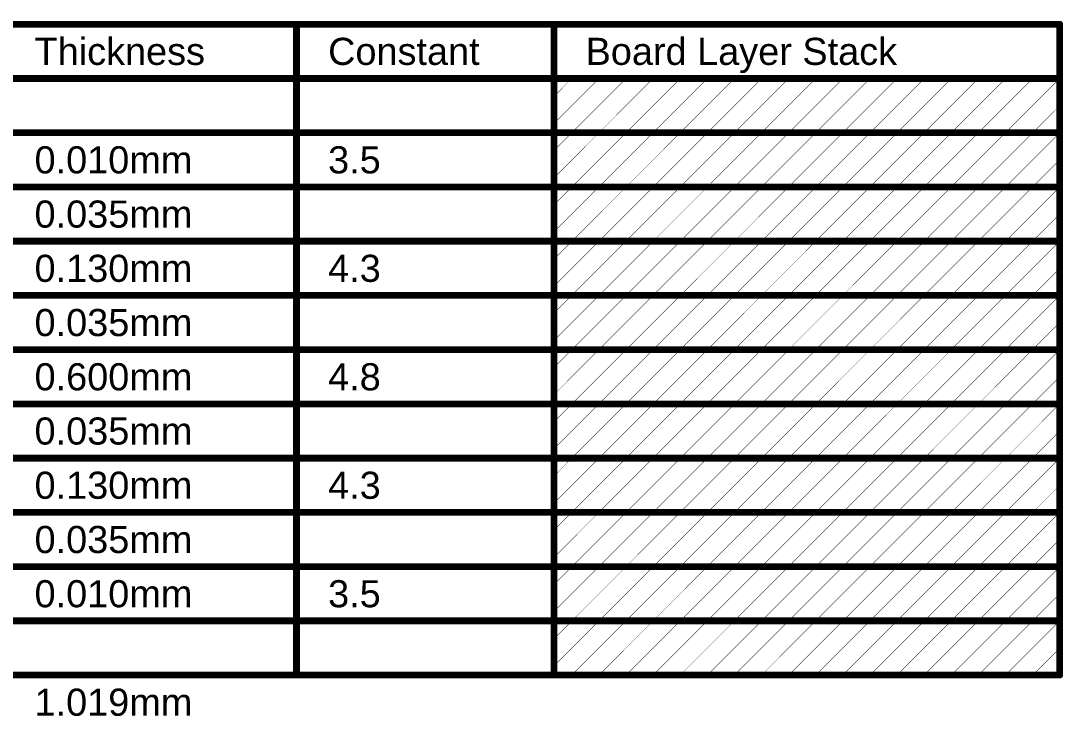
# Model space of a CAD drawing. Header units: millimetres. Extents: x -1.53 to 3.03, y -0.09 to 2.17.
# Drawn here: x 0.721 to 3.029, y 0.634 to 2.173 of the extents above; entities that cross this region are included whole.
import ezdxf

# ---------------------------------------------------------------- set-up
doc = ezdxf.new("R2010")
doc.units = ezdxf.units.MM
doc.header["$MEASUREMENT"] = 0
doc.layers.add('Mechanical1', color=6, linetype='Continuous')
doc.styles.add('Arial', font='', dxfattribs={"height": 0.2})
doc.styles.get('Arial').set_extended_font_data('Arial')

msp = doc.modelspace()

# ---------------------------------------------------------------- linework, layer by layer
at = {"layer": 'Mechanical1'}
for points, const_width in [([(-1.5177, 2.165), (3.0211, 2.165)], 0.015), ([(1.3316, 0.725), (1.3316, 2.165)], 0.015), ([(1.9015, 0.725), (1.9015, 2.165)], 0.015), ([(3.0211, 0.725), (3.0211, 2.165)], 0.015), ([(-1.5177, 2.045), (3.0211, 2.045)], 0.015), ([(1.9015, 1.9453), (2.0011, 2.045)], 0.001), ([(1.9015, 2.0053), (1.9411, 2.045)], 0.001), ([(1.9411, 1.925), (2.0611, 2.045)], 0.001), ([(2.0011, 1.925), (2.1211, 2.045)], 0.001), ([(2.0611, 1.925), (2.1811, 2.045)], 0.001), ([(2.1211, 1.925), (2.2411, 2.045)], 0.001), ([(2.1811, 1.925), (2.3011, 2.045)], 0.001), ([(2.2411, 1.925), (2.3611, 2.045)], 0.001), ([(2.3011, 1.925), (2.4211, 2.045)], 0.001), ([(2.3611, 1.925), (2.4811, 2.045)], 0.001), ([(2.4211, 1.925), (2.5411, 2.045)], 0.001), ([(2.4811, 1.925), (2.6011, 2.045)], 0.001), ([(2.5411, 1.925), (2.6611, 2.045)], 0.001), ([(2.6011, 1.925), (2.7211, 2.045)], 0.001), ([(2.6611, 1.925), (2.7811, 2.045)], 0.001), ([(2.7211, 1.925), (2.8411, 2.045)], 0.001), ([(2.7811, 1.925), (2.9011, 2.045)], 0.001), ([(2.8411, 1.925), (2.9611, 2.045)], 0.001), ([(2.9011, 1.925), (3.0211, 2.045)], 0.001), ([(2.9611, 1.925), (3.0211, 1.985)], 0.001), ([(0.6818, 1.925), (1.3316, 1.925)], 0.015), ([(1.3316, 1.925), (1.9015, 1.925)], 0.015), ([(1.9015, 1.925), (3.0211, 1.925)], 0.015), ([(1.9015, 1.8253), (2.0011, 1.925)], 0.001), ([(1.9015, 1.8853), (1.9411, 1.925)], 0.001), ([(1.9411, 1.805), (2.0611, 1.925)], 0.001), ([(2.0011, 1.805), (2.1211, 1.925)], 0.001), ([(2.0611, 1.805), (2.1811, 1.925)], 0.001), ([(2.1211, 1.805), (2.2411, 1.925)], 0.001), ([(2.1811, 1.805), (2.3011, 1.925)], 0.001), ([(2.2411, 1.805), (2.3611, 1.925)], 0.001), ([(2.3011, 1.805), (2.4211, 1.925)], 0.001), ([(2.3611, 1.805), (2.4811, 1.925)], 0.001), ([(2.4211, 1.805), (2.5411, 1.925)], 0.001), ([(2.4811, 1.805), (2.6011, 1.925)], 0.001), ([(2.5411, 1.805), (2.6611, 1.925)], 0.001), ([(2.6011, 1.805), (2.7211, 1.925)], 0.001), ([(2.6611, 1.805), (2.7811, 1.925)], 0.001), ([(2.7211, 1.805), (2.8411, 1.925)], 0.001), ([(2.7811, 1.805), (2.9011, 1.925)], 0.001), ([(2.8411, 1.805), (2.9611, 1.925)], 0.001), ([(2.9011, 1.805), (3.0211, 1.925)], 0.001), ([(2.9611, 1.805), (3.0211, 1.865)], 0.001), ([(0.6818, 1.805), (1.3316, 1.805)], 0.015), ([(1.3316, 1.805), (1.9015, 1.805)], 0.015), ([(1.9015, 1.805), (3.0211, 1.805)], 0.015), ([(1.9015, 1.7053), (2.0011, 1.805)], 0.001), ([(1.9015, 1.7653), (1.9411, 1.805)], 0.001), ([(1.9411, 1.685), (2.0611, 1.805)], 0.001), ([(2.0011, 1.685), (2.1211, 1.805)], 0.001), ([(2.0611, 1.685), (2.1811, 1.805)], 0.001), ([(2.1211, 1.685), (2.2411, 1.805)], 0.001), ([(2.1811, 1.685), (2.3011, 1.805)], 0.001), ([(2.2411, 1.685), (2.3611, 1.805)], 0.001), ([(2.3011, 1.685), (2.4211, 1.805)], 0.001), ([(2.3611, 1.685), (2.4811, 1.805)], 0.001), ([(2.4211, 1.685), (2.5411, 1.805)], 0.001), ([(2.4811, 1.685), (2.6011, 1.805)], 0.001), ([(2.5411, 1.685), (2.6611, 1.805)], 0.001), ([(2.6011, 1.685), (2.7211, 1.805)], 0.001), ([(2.6611, 1.685), (2.7811, 1.805)], 0.001), ([(2.7211, 1.685), (2.8411, 1.805)], 0.001), ([(2.7811, 1.685), (2.9011, 1.805)], 0.001), ([(2.8411, 1.685), (2.9611, 1.805)], 0.001), ([(2.9011, 1.685), (3.0211, 1.805)], 0.001), ([(2.9611, 1.685), (3.0211, 1.745)], 0.001), ([(0.6818, 1.685), (1.3316, 1.685)], 0.015), ([(1.3316, 1.685), (1.9015, 1.685)], 0.015), ([(1.9015, 1.685), (3.0211, 1.685)], 0.015), ([(1.9015, 1.5853), (2.0011, 1.685)], 0.001), ([(1.9015, 1.6453), (1.9411, 1.685)], 0.001), ([(1.9411, 1.565), (2.0611, 1.685)], 0.001), ([(2.0011, 1.565), (2.1211, 1.685)], 0.001), ([(2.0611, 1.565), (2.1811, 1.685)], 0.001), ([(2.1211, 1.565), (2.2411, 1.685)], 0.001), ([(2.1811, 1.565), (2.3011, 1.685)], 0.001), ([(2.2411, 1.565), (2.3611, 1.685)], 0.001), ([(2.3011, 1.565), (2.4211, 1.685)], 0.001), ([(2.3611, 1.565), (2.4811, 1.685)], 0.001), ([(2.4211, 1.565), (2.5411, 1.685)], 0.001), ([(2.4811, 1.565), (2.6011, 1.685)], 0.001), ([(2.5411, 1.565), (2.6611, 1.685)], 0.001), ([(2.6011, 1.565), (2.7211, 1.685)], 0.001), ([(2.6611, 1.565), (2.7811, 1.685)], 0.001), ([(2.7211, 1.565), (2.8411, 1.685)], 0.001), ([(2.7811, 1.565), (2.9011, 1.685)], 0.001), ([(2.8411, 1.565), (2.9611, 1.685)], 0.001), ([(2.9011, 1.565), (3.0211, 1.685)], 0.001), ([(2.9611, 1.565), (3.0211, 1.625)], 0.001), ([(0.6818, 1.565), (1.3316, 1.565)], 0.015), ([(1.3316, 1.565), (1.9015, 1.565)], 0.015), ([(1.9015, 1.565), (3.0211, 1.565)], 0.015), ([(1.9015, 1.4653), (2.0011, 1.565)], 0.001), ([(1.9015, 1.5253), (1.9411, 1.565)], 0.001), ([(1.9411, 1.445), (2.0611, 1.565)], 0.001), ([(2.0011, 1.445), (2.1211, 1.565)], 0.001), ([(2.0611, 1.445), (2.1811, 1.565)], 0.001), ([(2.1211, 1.445), (2.2411, 1.565)], 0.001), ([(2.1811, 1.445), (2.3011, 1.565)], 0.001), ([(2.2411, 1.445), (2.3611, 1.565)], 0.001), ([(2.3011, 1.445), (2.4211, 1.565)], 0.001), ([(2.3611, 1.445), (2.4811, 1.565)], 0.001), ([(2.4211, 1.445), (2.5411, 1.565)], 0.001), ([(2.4811, 1.445), (2.6011, 1.565)], 0.001), ([(2.5411, 1.445), (2.6611, 1.565)], 0.001), ([(2.6011, 1.445), (2.7211, 1.565)], 0.001), ([(2.6611, 1.445), (2.7811, 1.565)], 0.001), ([(2.7211, 1.445), (2.8411, 1.565)], 0.001), ([(2.7811, 1.445), (2.9011, 1.565)], 0.001), ([(2.8411, 1.445), (2.9611, 1.565)], 0.001), ([(2.9011, 1.445), (3.0211, 1.565)], 0.001), ([(2.9611, 1.445), (3.0211, 1.505)], 0.001), ([(0.6818, 1.445), (1.3316, 1.445)], 0.015), ([(1.3316, 1.445), (1.9015, 1.445)], 0.015), ([(1.9015, 1.445), (3.0211, 1.445)], 0.015), ([(1.9015, 1.3453), (2.0011, 1.445)], 0.001), ([(1.9015, 1.4053), (1.9411, 1.445)], 0.001), ([(1.9411, 1.325), (2.0611, 1.445)], 0.001), ([(2.0011, 1.325), (2.1211, 1.445)], 0.001), ([(2.0611, 1.325), (2.1811, 1.445)], 0.001), ([(2.1211, 1.325), (2.2411, 1.445)], 0.001), ([(2.1811, 1.325), (2.3011, 1.445)], 0.001), ([(2.2411, 1.325), (2.3611, 1.445)], 0.001), ([(2.3011, 1.325), (2.4211, 1.445)], 0.001), ([(2.3611, 1.325), (2.4811, 1.445)], 0.001), ([(2.4211, 1.325), (2.5411, 1.445)], 0.001), ([(2.4811, 1.325), (2.6011, 1.445)], 0.001), ([(2.5411, 1.325), (2.6611, 1.445)], 0.001), ([(2.6011, 1.325), (2.7211, 1.445)], 0.001), ([(2.6611, 1.325), (2.7811, 1.445)], 0.001), ([(2.7211, 1.325), (2.8411, 1.445)], 0.001), ([(2.7811, 1.325), (2.9011, 1.445)], 0.001), ([(2.8411, 1.325), (2.9611, 1.445)], 0.001), ([(2.9011, 1.325), (3.0211, 1.445)], 0.001), ([(2.9611, 1.325), (3.0211, 1.385)], 0.001), ([(0.6818, 1.325), (1.3316, 1.325)], 0.015), ([(1.3316, 1.325), (1.9015, 1.325)], 0.015), ([(1.9015, 1.325), (3.0211, 1.325)], 0.015), ([(1.9015, 1.2253), (2.0011, 1.325)], 0.001), ([(1.9015, 1.2853), (1.9411, 1.325)], 0.001), ([(1.9411, 1.205), (2.0611, 1.325)], 0.001), ([(2.0011, 1.205), (2.1211, 1.325)], 0.001), ([(2.0611, 1.205), (2.1811, 1.325)], 0.001), ([(2.1211, 1.205), (2.2411, 1.325)], 0.001), ([(2.1811, 1.205), (2.3011, 1.325)], 0.001), ([(2.2411, 1.205), (2.3611, 1.325)], 0.001), ([(2.3011, 1.205), (2.4211, 1.325)], 0.001), ([(2.3611, 1.205), (2.4811, 1.325)], 0.001), ([(2.4211, 1.205), (2.5411, 1.325)], 0.001), ([(2.4811, 1.205), (2.6011, 1.325)], 0.001), ([(2.5411, 1.205), (2.6611, 1.325)], 0.001), ([(2.6011, 1.205), (2.7211, 1.325)], 0.001), ([(2.6611, 1.205), (2.7811, 1.325)], 0.001), ([(2.7211, 1.205), (2.8411, 1.325)], 0.001), ([(2.7811, 1.205), (2.9011, 1.325)], 0.001), ([(2.8411, 1.205), (2.9611, 1.325)], 0.001), ([(2.9011, 1.205), (3.0211, 1.325)], 0.001), ([(2.9611, 1.205), (3.0211, 1.265)], 0.001), ([(0.6818, 1.205), (1.3316, 1.205)], 0.015), ([(1.3316, 1.205), (1.9015, 1.205)], 0.015), ([(1.9015, 1.205), (3.0211, 1.205)], 0.015), ([(1.9015, 1.1053), (2.0011, 1.205)], 0.001), ([(1.9015, 1.1653), (1.9411, 1.205)], 0.001), ([(1.9411, 1.085), (2.0611, 1.205)], 0.001), ([(2.0011, 1.085), (2.1211, 1.205)], 0.001), ([(2.0611, 1.085), (2.1811, 1.205)], 0.001), ([(2.1211, 1.085), (2.2411, 1.205)], 0.001), ([(2.1811, 1.085), (2.3011, 1.205)], 0.001), ([(2.2411, 1.085), (2.3611, 1.205)], 0.001), ([(2.3011, 1.085), (2.4211, 1.205)], 0.001), ([(2.3611, 1.085), (2.4811, 1.205)], 0.001), ([(2.4211, 1.085), (2.5411, 1.205)], 0.001), ([(2.4811, 1.085), (2.6011, 1.205)], 0.001), ([(2.5411, 1.085), (2.6611, 1.205)], 0.001), ([(2.6011, 1.085), (2.7211, 1.205)], 0.001), ([(2.6611, 1.085), (2.7811, 1.205)], 0.001), ([(2.7211, 1.085), (2.8411, 1.205)], 0.001), ([(2.7811, 1.085), (2.9011, 1.205)], 0.001), ([(2.8411, 1.085), (2.9611, 1.205)], 0.001), ([(2.9011, 1.085), (3.0211, 1.205)], 0.001), ([(2.9611, 1.085), (3.0211, 1.145)], 0.001), ([(0.6818, 1.085), (1.3316, 1.085)], 0.015), ([(1.3316, 1.085), (1.9015, 1.085)], 0.015), ([(1.9015, 1.085), (3.0211, 1.085)], 0.015), ([(1.9015, 0.9853), (2.0011, 1.085)], 0.001), ([(1.9015, 1.0453), (1.9411, 1.085)], 0.001), ([(1.9411, 0.965), (2.0611, 1.085)], 0.001), ([(2.0011, 0.965), (2.1211, 1.085)], 0.001), ([(2.0611, 0.965), (2.1811, 1.085)], 0.001), ([(2.1211, 0.965), (2.2411, 1.085)], 0.001), ([(2.1811, 0.965), (2.3011, 1.085)], 0.001), ([(2.2411, 0.965), (2.3611, 1.085)], 0.001), ([(2.3011, 0.965), (2.4211, 1.085)], 0.001), ([(2.3611, 0.965), (2.4811, 1.085)], 0.001), ([(2.4211, 0.965), (2.5411, 1.085)], 0.001), ([(2.4811, 0.965), (2.6011, 1.085)], 0.001), ([(2.5411, 0.965), (2.6611, 1.085)], 0.001), ([(2.6011, 0.965), (2.7211, 1.085)], 0.001), ([(2.6611, 0.965), (2.7811, 1.085)], 0.001), ([(2.7211, 0.965), (2.8411, 1.085)], 0.001), ([(2.7811, 0.965), (2.9011, 1.085)], 0.001), ([(2.8411, 0.965), (2.9611, 1.085)], 0.001), ([(2.9011, 0.965), (3.0211, 1.085)], 0.001), ([(2.9611, 0.965), (3.0211, 1.025)], 0.001), ([(0.6818, 0.965), (1.3316, 0.965)], 0.015), ([(1.3316, 0.965), (1.9015, 0.965)], 0.015), ([(1.9015, 0.965), (3.0211, 0.965)], 0.015), ([(1.9015, 0.8653), (2.0011, 0.965)], 0.001), ([(1.9015, 0.9253), (1.9411, 0.965)], 0.001), ([(1.9411, 0.845), (2.0611, 0.965)], 0.001), ([(2.0011, 0.845), (2.1211, 0.965)], 0.001), ([(2.0611, 0.845), (2.1811, 0.965)], 0.001), ([(2.1211, 0.845), (2.2411, 0.965)], 0.001), ([(2.1811, 0.845), (2.3011, 0.965)], 0.001), ([(2.2411, 0.845), (2.3611, 0.965)], 0.001), ([(2.3011, 0.845), (2.4211, 0.965)], 0.001), ([(2.3611, 0.845), (2.4811, 0.965)], 0.001), ([(2.4211, 0.845), (2.5411, 0.965)], 0.001), ([(2.4811, 0.845), (2.6011, 0.965)], 0.001), ([(2.5411, 0.845), (2.6611, 0.965)], 0.001), ([(2.6011, 0.845), (2.7211, 0.965)], 0.001), ([(2.6611, 0.845), (2.7811, 0.965)], 0.001), ([(2.7211, 0.845), (2.8411, 0.965)], 0.001), ([(2.7811, 0.845), (2.9011, 0.965)], 0.001), ([(2.8411, 0.845), (2.9611, 0.965)], 0.001), ([(2.9011, 0.845), (3.0211, 0.965)], 0.001), ([(2.9611, 0.845), (3.0211, 0.905)], 0.001), ([(0.6818, 0.845), (1.3316, 0.845)], 0.015), ([(1.3316, 0.845), (1.9015, 0.845)], 0.015), ([(1.9015, 0.845), (3.0211, 0.845)], 0.015), ([(1.9015, 0.7453), (2.0011, 0.845)], 0.001), ([(1.9015, 0.8053), (1.9411, 0.845)], 0.001), ([(1.9411, 0.725), (2.0611, 0.845)], 0.001), ([(2.0011, 0.725), (2.1211, 0.845)], 0.001), ([(2.0611, 0.725), (2.1811, 0.845)], 0.001), ([(2.1211, 0.725), (2.2411, 0.845)], 0.001), ([(2.1811, 0.725), (2.3011, 0.845)], 0.001), ([(2.2411, 0.725), (2.3611, 0.845)], 0.001), ([(2.3011, 0.725), (2.4211, 0.845)], 0.001), ([(2.3611, 0.725), (2.4811, 0.845)], 0.001), ([(2.4211, 0.725), (2.5411, 0.845)], 0.001), ([(2.4811, 0.725), (2.6011, 0.845)], 0.001), ([(2.5411, 0.725), (2.6611, 0.845)], 0.001), ([(2.6011, 0.725), (2.7211, 0.845)], 0.001), ([(2.6611, 0.725), (2.7811, 0.845)], 0.001), ([(2.7211, 0.725), (2.8411, 0.845)], 0.001), ([(2.7811, 0.725), (2.9011, 0.845)], 0.001), ([(2.8411, 0.725), (2.9611, 0.845)], 0.001), ([(2.9011, 0.725), (3.0211, 0.845)], 0.001), ([(2.9611, 0.725), (3.0211, 0.785)], 0.001), ([(0.6818, 0.725), (1.3316, 0.725)], 0.015), ([(1.3316, 0.725), (1.9015, 0.725)], 0.015), ([(1.9015, 0.725), (3.0211, 0.725)], 0.015)]:
    msp.add_lwpolyline(points, dxfattribs=dict(at, const_width=const_width))
for points, const_width in [([(1.3279, 2.165, 1), (1.3354, 2.165, 1)], 0.0075), ([(1.8977, 2.165, 1), (1.9052, 2.165, 1)], 0.0075), ([(3.0174, 2.165, 1), (3.0249, 2.165, 1)], 0.0075), ([(3.0174, 2.165, 1), (3.0249, 2.165, 1)], 0.0075), ([(1.9409, 2.045, 1), (1.9414, 2.045, 1)], 0.0005), ([(2.0009, 2.045, 1), (2.0014, 2.045, 1)], 0.0005), ([(2.0609, 2.045, 1), (2.0614, 2.045, 1)], 0.0005), ([(2.1209, 2.045, 1), (2.1214, 2.045, 1)], 0.0005), ([(2.1809, 2.045, 1), (2.1814, 2.045, 1)], 0.0005), ([(2.2409, 2.045, 1), (2.2414, 2.045, 1)], 0.0005), ([(2.3009, 2.045, 1), (2.3014, 2.045, 1)], 0.0005), ([(2.3609, 2.045, 1), (2.3614, 2.045, 1)], 0.0005), ([(2.4209, 2.045, 1), (2.4214, 2.045, 1)], 0.0005), ([(2.4809, 2.045, 1), (2.4814, 2.045, 1)], 0.0005), ([(2.5409, 2.045, 1), (2.5414, 2.045, 1)], 0.0005), ([(2.6009, 2.045, 1), (2.6014, 2.045, 1)], 0.0005), ([(2.6609, 2.045, 1), (2.6614, 2.045, 1)], 0.0005), ([(2.7209, 2.045, 1), (2.7214, 2.045, 1)], 0.0005), ([(2.7809, 2.045, 1), (2.7814, 2.045, 1)], 0.0005), ([(2.8409, 2.045, 1), (2.8414, 2.045, 1)], 0.0005), ([(2.9009, 2.045, 1), (2.9014, 2.045, 1)], 0.0005), ([(2.9609, 2.045, 1), (2.9614, 2.045, 1)], 0.0005), ([(3.0174, 2.045, 1), (3.0249, 2.045, 1)], 0.0075), ([(3.0209, 2.045, 1), (3.0214, 2.045, 1)], 0.0005), ([(1.9012, 2.0053, 1), (1.9017, 2.0053, 1)], 0.0005), ([(3.0209, 1.985, 1), (3.0214, 1.985, 1)], 0.0005), ([(1.9012, 1.9453, 1), (1.9017, 1.9453, 1)], 0.0005), ([(1.3279, 1.925, 1), (1.3354, 1.925, 1)], 0.0075), ([(1.3279, 1.925, 1), (1.3354, 1.925, 1)], 0.0075), ([(1.8977, 1.925, 1), (1.9052, 1.925, 1)], 0.0075), ([(1.8977, 1.925, 1), (1.9052, 1.925, 1)], 0.0075), ([(1.9409, 1.925, 1), (1.9414, 1.925, 1)], 0.0005), ([(1.9409, 1.925, 1), (1.9414, 1.925, 1)], 0.0005), ([(2.0009, 1.925, 1), (2.0014, 1.925, 1)], 0.0005), ([(2.0009, 1.925, 1), (2.0014, 1.925, 1)], 0.0005), ([(2.0609, 1.925, 1), (2.0614, 1.925, 1)], 0.0005), ([(2.0609, 1.925, 1), (2.0614, 1.925, 1)], 0.0005), ([(2.1209, 1.925, 1), (2.1214, 1.925, 1)], 0.0005), ([(2.1209, 1.925, 1), (2.1214, 1.925, 1)], 0.0005), ([(2.1809, 1.925, 1), (2.1814, 1.925, 1)], 0.0005), ([(2.1809, 1.925, 1), (2.1814, 1.925, 1)], 0.0005), ([(2.2409, 1.925, 1), (2.2414, 1.925, 1)], 0.0005), ([(2.2409, 1.925, 1), (2.2414, 1.925, 1)], 0.0005), ([(2.3009, 1.925, 1), (2.3014, 1.925, 1)], 0.0005), ([(2.3009, 1.925, 1), (2.3014, 1.925, 1)], 0.0005), ([(2.3609, 1.925, 1), (2.3614, 1.925, 1)], 0.0005), ([(2.3609, 1.925, 1), (2.3614, 1.925, 1)], 0.0005), ([(2.4209, 1.925, 1), (2.4214, 1.925, 1)], 0.0005), ([(2.4209, 1.925, 1), (2.4214, 1.925, 1)], 0.0005), ([(2.4809, 1.925, 1), (2.4814, 1.925, 1)], 0.0005), ([(2.4809, 1.925, 1), (2.4814, 1.925, 1)], 0.0005), ([(2.5409, 1.925, 1), (2.5414, 1.925, 1)], 0.0005), ([(2.5409, 1.925, 1), (2.5414, 1.925, 1)], 0.0005), ([(2.6009, 1.925, 1), (2.6014, 1.925, 1)], 0.0005), ([(2.6009, 1.925, 1), (2.6014, 1.925, 1)], 0.0005), ([(2.6609, 1.925, 1), (2.6614, 1.925, 1)], 0.0005), ([(2.6609, 1.925, 1), (2.6614, 1.925, 1)], 0.0005), ([(2.7209, 1.925, 1), (2.7214, 1.925, 1)], 0.0005), ([(2.7209, 1.925, 1), (2.7214, 1.925, 1)], 0.0005), ([(2.7809, 1.925, 1), (2.7814, 1.925, 1)], 0.0005), ([(2.7809, 1.925, 1), (2.7814, 1.925, 1)], 0.0005), ([(2.8409, 1.925, 1), (2.8414, 1.925, 1)], 0.0005), ([(2.8409, 1.925, 1), (2.8414, 1.925, 1)], 0.0005), ([(2.9009, 1.925, 1), (2.9014, 1.925, 1)], 0.0005), ([(2.9009, 1.925, 1), (2.9014, 1.925, 1)], 0.0005), ([(2.9609, 1.925, 1), (2.9614, 1.925, 1)], 0.0005), ([(2.9609, 1.925, 1), (2.9614, 1.925, 1)], 0.0005), ([(3.0174, 1.925, 1), (3.0249, 1.925, 1)], 0.0075), ([(3.0209, 1.925, 1), (3.0214, 1.925, 1)], 0.0005), ([(1.9012, 1.8853, 1), (1.9017, 1.8853, 1)], 0.0005), ([(3.0209, 1.865, 1), (3.0214, 1.865, 1)], 0.0005), ([(1.9012, 1.8253, 1), (1.9017, 1.8253, 1)], 0.0005), ([(1.3279, 1.805, 1), (1.3354, 1.805, 1)], 0.0075), ([(1.3279, 1.805, 1), (1.3354, 1.805, 1)], 0.0075), ([(1.8977, 1.805, 1), (1.9052, 1.805, 1)], 0.0075), ([(1.8977, 1.805, 1), (1.9052, 1.805, 1)], 0.0075), ([(1.9409, 1.805, 1), (1.9414, 1.805, 1)], 0.0005), ([(1.9409, 1.805, 1), (1.9414, 1.805, 1)], 0.0005), ([(2.0009, 1.805, 1), (2.0014, 1.805, 1)], 0.0005), ([(2.0009, 1.805, 1), (2.0014, 1.805, 1)], 0.0005), ([(2.0609, 1.805, 1), (2.0614, 1.805, 1)], 0.0005), ([(2.0609, 1.805, 1), (2.0614, 1.805, 1)], 0.0005), ([(2.1209, 1.805, 1), (2.1214, 1.805, 1)], 0.0005), ([(2.1209, 1.805, 1), (2.1214, 1.805, 1)], 0.0005), ([(2.1809, 1.805, 1), (2.1814, 1.805, 1)], 0.0005), ([(2.1809, 1.805, 1), (2.1814, 1.805, 1)], 0.0005), ([(2.2409, 1.805, 1), (2.2414, 1.805, 1)], 0.0005), ([(2.2409, 1.805, 1), (2.2414, 1.805, 1)], 0.0005), ([(2.3009, 1.805, 1), (2.3014, 1.805, 1)], 0.0005), ([(2.3009, 1.805, 1), (2.3014, 1.805, 1)], 0.0005), ([(2.3609, 1.805, 1), (2.3614, 1.805, 1)], 0.0005), ([(2.3609, 1.805, 1), (2.3614, 1.805, 1)], 0.0005), ([(2.4209, 1.805, 1), (2.4214, 1.805, 1)], 0.0005), ([(2.4209, 1.805, 1), (2.4214, 1.805, 1)], 0.0005), ([(2.4809, 1.805, 1), (2.4814, 1.805, 1)], 0.0005), ([(2.4809, 1.805, 1), (2.4814, 1.805, 1)], 0.0005), ([(2.5409, 1.805, 1), (2.5414, 1.805, 1)], 0.0005), ([(2.5409, 1.805, 1), (2.5414, 1.805, 1)], 0.0005), ([(2.6009, 1.805, 1), (2.6014, 1.805, 1)], 0.0005), ([(2.6009, 1.805, 1), (2.6014, 1.805, 1)], 0.0005), ([(2.6609, 1.805, 1), (2.6614, 1.805, 1)], 0.0005), ([(2.6609, 1.805, 1), (2.6614, 1.805, 1)], 0.0005), ([(2.7209, 1.805, 1), (2.7214, 1.805, 1)], 0.0005), ([(2.7209, 1.805, 1), (2.7214, 1.805, 1)], 0.0005), ([(2.7809, 1.805, 1), (2.7814, 1.805, 1)], 0.0005), ([(2.7809, 1.805, 1), (2.7814, 1.805, 1)], 0.0005), ([(2.8409, 1.805, 1), (2.8414, 1.805, 1)], 0.0005), ([(2.8409, 1.805, 1), (2.8414, 1.805, 1)], 0.0005), ([(2.9009, 1.805, 1), (2.9014, 1.805, 1)], 0.0005), ([(2.9009, 1.805, 1), (2.9014, 1.805, 1)], 0.0005), ([(2.9609, 1.805, 1), (2.9614, 1.805, 1)], 0.0005), ([(2.9609, 1.805, 1), (2.9614, 1.805, 1)], 0.0005), ([(3.0174, 1.805, 1), (3.0249, 1.805, 1)], 0.0075), ([(3.0209, 1.805, 1), (3.0214, 1.805, 1)], 0.0005), ([(1.9012, 1.7653, 1), (1.9017, 1.7653, 1)], 0.0005), ([(3.0209, 1.745, 1), (3.0214, 1.745, 1)], 0.0005), ([(1.3279, 1.685, 1), (1.3354, 1.685, 1)], 0.0075), ([(1.3279, 1.685, 1), (1.3354, 1.685, 1)], 0.0075), ([(1.8977, 1.685, 1), (1.9052, 1.685, 1)], 0.0075), ([(1.8977, 1.685, 1), (1.9052, 1.685, 1)], 0.0075), ([(1.9012, 1.7053, 1), (1.9017, 1.7053, 1)], 0.0005), ([(1.9409, 1.685, 1), (1.9414, 1.685, 1)], 0.0005), ([(1.9409, 1.685, 1), (1.9414, 1.685, 1)], 0.0005), ([(2.0009, 1.685, 1), (2.0014, 1.685, 1)], 0.0005), ([(2.0009, 1.685, 1), (2.0014, 1.685, 1)], 0.0005), ([(2.0609, 1.685, 1), (2.0614, 1.685, 1)], 0.0005), ([(2.0609, 1.685, 1), (2.0614, 1.685, 1)], 0.0005), ([(2.1209, 1.685, 1), (2.1214, 1.685, 1)], 0.0005), ([(2.1209, 1.685, 1), (2.1214, 1.685, 1)], 0.0005), ([(2.1809, 1.685, 1), (2.1814, 1.685, 1)], 0.0005), ([(2.1809, 1.685, 1), (2.1814, 1.685, 1)], 0.0005), ([(2.2409, 1.685, 1), (2.2414, 1.685, 1)], 0.0005), ([(2.2409, 1.685, 1), (2.2414, 1.685, 1)], 0.0005), ([(2.3009, 1.685, 1), (2.3014, 1.685, 1)], 0.0005), ([(2.3009, 1.685, 1), (2.3014, 1.685, 1)], 0.0005), ([(2.3609, 1.685, 1), (2.3614, 1.685, 1)], 0.0005), ([(2.3609, 1.685, 1), (2.3614, 1.685, 1)], 0.0005), ([(2.4209, 1.685, 1), (2.4214, 1.685, 1)], 0.0005), ([(2.4209, 1.685, 1), (2.4214, 1.685, 1)], 0.0005), ([(2.4809, 1.685, 1), (2.4814, 1.685, 1)], 0.0005), ([(2.4809, 1.685, 1), (2.4814, 1.685, 1)], 0.0005), ([(2.5409, 1.685, 1), (2.5414, 1.685, 1)], 0.0005), ([(2.5409, 1.685, 1), (2.5414, 1.685, 1)], 0.0005), ([(2.6009, 1.685, 1), (2.6014, 1.685, 1)], 0.0005), ([(2.6009, 1.685, 1), (2.6014, 1.685, 1)], 0.0005), ([(2.6609, 1.685, 1), (2.6614, 1.685, 1)], 0.0005), ([(2.6609, 1.685, 1), (2.6614, 1.685, 1)], 0.0005), ([(2.7209, 1.685, 1), (2.7214, 1.685, 1)], 0.0005), ([(2.7209, 1.685, 1), (2.7214, 1.685, 1)], 0.0005), ([(2.7809, 1.685, 1), (2.7814, 1.685, 1)], 0.0005), ([(2.7809, 1.685, 1), (2.7814, 1.685, 1)], 0.0005), ([(2.8409, 1.685, 1), (2.8414, 1.685, 1)], 0.0005), ([(2.8409, 1.685, 1), (2.8414, 1.685, 1)], 0.0005), ([(2.9009, 1.685, 1), (2.9014, 1.685, 1)], 0.0005), ([(2.9009, 1.685, 1), (2.9014, 1.685, 1)], 0.0005), ([(2.9609, 1.685, 1), (2.9614, 1.685, 1)], 0.0005), ([(2.9609, 1.685, 1), (2.9614, 1.685, 1)], 0.0005), ([(3.0174, 1.685, 1), (3.0249, 1.685, 1)], 0.0075), ([(3.0209, 1.685, 1), (3.0214, 1.685, 1)], 0.0005), ([(1.9012, 1.6453, 1), (1.9017, 1.6453, 1)], 0.0005), ([(3.0209, 1.625, 1), (3.0214, 1.625, 1)], 0.0005), ([(1.3279, 1.565, 1), (1.3354, 1.565, 1)], 0.0075), ([(1.3279, 1.565, 1), (1.3354, 1.565, 1)], 0.0075), ([(1.8977, 1.565, 1), (1.9052, 1.565, 1)], 0.0075), ([(1.8977, 1.565, 1), (1.9052, 1.565, 1)], 0.0075), ([(1.9012, 1.5853, 1), (1.9017, 1.5853, 1)], 0.0005), ([(3.0174, 1.565, 1), (3.0249, 1.565, 1)], 0.0075), ([(1.9409, 1.565, 1), (1.9414, 1.565, 1)], 0.0005), ([(1.9409, 1.565, 1), (1.9414, 1.565, 1)], 0.0005), ([(2.0009, 1.565, 1), (2.0014, 1.565, 1)], 0.0005), ([(2.0009, 1.565, 1), (2.0014, 1.565, 1)], 0.0005), ([(2.0609, 1.565, 1), (2.0614, 1.565, 1)], 0.0005), ([(2.0609, 1.565, 1), (2.0614, 1.565, 1)], 0.0005), ([(2.1209, 1.565, 1), (2.1214, 1.565, 1)], 0.0005), ([(2.1209, 1.565, 1), (2.1214, 1.565, 1)], 0.0005), ([(2.1809, 1.565, 1), (2.1814, 1.565, 1)], 0.0005), ([(2.1809, 1.565, 1), (2.1814, 1.565, 1)], 0.0005), ([(2.2409, 1.565, 1), (2.2414, 1.565, 1)], 0.0005), ([(2.2409, 1.565, 1), (2.2414, 1.565, 1)], 0.0005), ([(2.3009, 1.565, 1), (2.3014, 1.565, 1)], 0.0005), ([(2.3009, 1.565, 1), (2.3014, 1.565, 1)], 0.0005), ([(2.3609, 1.565, 1), (2.3614, 1.565, 1)], 0.0005), ([(2.3609, 1.565, 1), (2.3614, 1.565, 1)], 0.0005), ([(2.4209, 1.565, 1), (2.4214, 1.565, 1)], 0.0005), ([(2.4209, 1.565, 1), (2.4214, 1.565, 1)], 0.0005), ([(2.4809, 1.565, 1), (2.4814, 1.565, 1)], 0.0005), ([(2.4809, 1.565, 1), (2.4814, 1.565, 1)], 0.0005), ([(2.5409, 1.565, 1), (2.5414, 1.565, 1)], 0.0005), ([(2.5409, 1.565, 1), (2.5414, 1.565, 1)], 0.0005), ([(2.6009, 1.565, 1), (2.6014, 1.565, 1)], 0.0005), ([(2.6009, 1.565, 1), (2.6014, 1.565, 1)], 0.0005), ([(2.6609, 1.565, 1), (2.6614, 1.565, 1)], 0.0005), ([(2.6609, 1.565, 1), (2.6614, 1.565, 1)], 0.0005), ([(2.7209, 1.565, 1), (2.7214, 1.565, 1)], 0.0005), ([(2.7209, 1.565, 1), (2.7214, 1.565, 1)], 0.0005), ([(2.7809, 1.565, 1), (2.7814, 1.565, 1)], 0.0005), ([(2.7809, 1.565, 1), (2.7814, 1.565, 1)], 0.0005), ([(2.8409, 1.565, 1), (2.8414, 1.565, 1)], 0.0005), ([(2.8409, 1.565, 1), (2.8414, 1.565, 1)], 0.0005), ([(2.9009, 1.565, 1), (2.9014, 1.565, 1)], 0.0005), ([(2.9009, 1.565, 1), (2.9014, 1.565, 1)], 0.0005), ([(2.9609, 1.565, 1), (2.9614, 1.565, 1)], 0.0005), ([(2.9609, 1.565, 1), (2.9614, 1.565, 1)], 0.0005), ([(3.0209, 1.565, 1), (3.0214, 1.565, 1)], 0.0005), ([(1.9012, 1.5253, 1), (1.9017, 1.5253, 1)], 0.0005), ([(3.0209, 1.505, 1), (3.0214, 1.505, 1)], 0.0005), ([(1.9012, 1.4653, 1), (1.9017, 1.4653, 1)], 0.0005), ([(1.3279, 1.445, 1), (1.3354, 1.445, 1)], 0.0075), ([(1.3279, 1.445, 1), (1.3354, 1.445, 1)], 0.0075), ([(1.8977, 1.445, 1), (1.9052, 1.445, 1)], 0.0075), ([(1.8977, 1.445, 1), (1.9052, 1.445, 1)], 0.0075), ([(1.9409, 1.445, 1), (1.9414, 1.445, 1)], 0.0005), ([(1.9409, 1.445, 1), (1.9414, 1.445, 1)], 0.0005), ([(2.0009, 1.445, 1), (2.0014, 1.445, 1)], 0.0005), ([(2.0009, 1.445, 1), (2.0014, 1.445, 1)], 0.0005), ([(2.0609, 1.445, 1), (2.0614, 1.445, 1)], 0.0005), ([(2.0609, 1.445, 1), (2.0614, 1.445, 1)], 0.0005), ([(2.1209, 1.445, 1), (2.1214, 1.445, 1)], 0.0005), ([(2.1209, 1.445, 1), (2.1214, 1.445, 1)], 0.0005), ([(2.1809, 1.445, 1), (2.1814, 1.445, 1)], 0.0005), ([(2.1809, 1.445, 1), (2.1814, 1.445, 1)], 0.0005), ([(2.2409, 1.445, 1), (2.2414, 1.445, 1)], 0.0005), ([(2.2409, 1.445, 1), (2.2414, 1.445, 1)], 0.0005), ([(2.3009, 1.445, 1), (2.3014, 1.445, 1)], 0.0005), ([(2.3009, 1.445, 1), (2.3014, 1.445, 1)], 0.0005), ([(2.3609, 1.445, 1), (2.3614, 1.445, 1)], 0.0005), ([(2.3609, 1.445, 1), (2.3614, 1.445, 1)], 0.0005), ([(2.4209, 1.445, 1), (2.4214, 1.445, 1)], 0.0005), ([(2.4209, 1.445, 1), (2.4214, 1.445, 1)], 0.0005), ([(2.4809, 1.445, 1), (2.4814, 1.445, 1)], 0.0005), ([(2.4809, 1.445, 1), (2.4814, 1.445, 1)], 0.0005), ([(2.5409, 1.445, 1), (2.5414, 1.445, 1)], 0.0005), ([(2.5409, 1.445, 1), (2.5414, 1.445, 1)], 0.0005), ([(2.6009, 1.445, 1), (2.6014, 1.445, 1)], 0.0005), ([(2.6009, 1.445, 1), (2.6014, 1.445, 1)], 0.0005), ([(2.6609, 1.445, 1), (2.6614, 1.445, 1)], 0.0005), ([(2.6609, 1.445, 1), (2.6614, 1.445, 1)], 0.0005), ([(2.7209, 1.445, 1), (2.7214, 1.445, 1)], 0.0005), ([(2.7209, 1.445, 1), (2.7214, 1.445, 1)], 0.0005), ([(2.7809, 1.445, 1), (2.7814, 1.445, 1)], 0.0005), ([(2.7809, 1.445, 1), (2.7814, 1.445, 1)], 0.0005), ([(2.8409, 1.445, 1), (2.8414, 1.445, 1)], 0.0005), ([(2.8409, 1.445, 1), (2.8414, 1.445, 1)], 0.0005), ([(2.9009, 1.445, 1), (2.9014, 1.445, 1)], 0.0005), ([(2.9009, 1.445, 1), (2.9014, 1.445, 1)], 0.0005), ([(2.9609, 1.445, 1), (2.9614, 1.445, 1)], 0.0005), ([(2.9609, 1.445, 1), (2.9614, 1.445, 1)], 0.0005), ([(3.0174, 1.445, 1), (3.0249, 1.445, 1)], 0.0075), ([(3.0209, 1.445, 1), (3.0214, 1.445, 1)], 0.0005), ([(1.9012, 1.4053, 1), (1.9017, 1.4053, 1)], 0.0005), ([(3.0209, 1.385, 1), (3.0214, 1.385, 1)], 0.0005), ([(1.9012, 1.3453, 1), (1.9017, 1.3453, 1)], 0.0005), ([(1.3279, 1.325, 1), (1.3354, 1.325, 1)], 0.0075), ([(1.3279, 1.325, 1), (1.3354, 1.325, 1)], 0.0075), ([(1.8977, 1.325, 1), (1.9052, 1.325, 1)], 0.0075), ([(1.8977, 1.325, 1), (1.9052, 1.325, 1)], 0.0075), ([(1.9409, 1.325, 1), (1.9414, 1.325, 1)], 0.0005), ([(1.9409, 1.325, 1), (1.9414, 1.325, 1)], 0.0005), ([(2.0009, 1.325, 1), (2.0014, 1.325, 1)], 0.0005), ([(2.0009, 1.325, 1), (2.0014, 1.325, 1)], 0.0005), ([(2.0609, 1.325, 1), (2.0614, 1.325, 1)], 0.0005), ([(2.0609, 1.325, 1), (2.0614, 1.325, 1)], 0.0005), ([(2.1209, 1.325, 1), (2.1214, 1.325, 1)], 0.0005), ([(2.1209, 1.325, 1), (2.1214, 1.325, 1)], 0.0005), ([(2.1809, 1.325, 1), (2.1814, 1.325, 1)], 0.0005), ([(2.1809, 1.325, 1), (2.1814, 1.325, 1)], 0.0005), ([(2.2409, 1.325, 1), (2.2414, 1.325, 1)], 0.0005), ([(2.2409, 1.325, 1), (2.2414, 1.325, 1)], 0.0005), ([(2.3009, 1.325, 1), (2.3014, 1.325, 1)], 0.0005), ([(2.3009, 1.325, 1), (2.3014, 1.325, 1)], 0.0005), ([(2.3609, 1.325, 1), (2.3614, 1.325, 1)], 0.0005), ([(2.3609, 1.325, 1), (2.3614, 1.325, 1)], 0.0005), ([(2.4209, 1.325, 1), (2.4214, 1.325, 1)], 0.0005), ([(2.4209, 1.325, 1), (2.4214, 1.325, 1)], 0.0005), ([(2.4809, 1.325, 1), (2.4814, 1.325, 1)], 0.0005), ([(2.4809, 1.325, 1), (2.4814, 1.325, 1)], 0.0005), ([(2.5409, 1.325, 1), (2.5414, 1.325, 1)], 0.0005), ([(2.5409, 1.325, 1), (2.5414, 1.325, 1)], 0.0005), ([(2.6009, 1.325, 1), (2.6014, 1.325, 1)], 0.0005), ([(2.6009, 1.325, 1), (2.6014, 1.325, 1)], 0.0005), ([(2.6609, 1.325, 1), (2.6614, 1.325, 1)], 0.0005), ([(2.6609, 1.325, 1), (2.6614, 1.325, 1)], 0.0005), ([(2.7209, 1.325, 1), (2.7214, 1.325, 1)], 0.0005), ([(2.7209, 1.325, 1), (2.7214, 1.325, 1)], 0.0005), ([(2.7809, 1.325, 1), (2.7814, 1.325, 1)], 0.0005), ([(2.7809, 1.325, 1), (2.7814, 1.325, 1)], 0.0005), ([(2.8409, 1.325, 1), (2.8414, 1.325, 1)], 0.0005), ([(2.8409, 1.325, 1), (2.8414, 1.325, 1)], 0.0005), ([(2.9009, 1.325, 1), (2.9014, 1.325, 1)], 0.0005), ([(2.9009, 1.325, 1), (2.9014, 1.325, 1)], 0.0005), ([(2.9609, 1.325, 1), (2.9614, 1.325, 1)], 0.0005), ([(2.9609, 1.325, 1), (2.9614, 1.325, 1)], 0.0005), ([(3.0174, 1.325, 1), (3.0249, 1.325, 1)], 0.0075), ([(3.0209, 1.325, 1), (3.0214, 1.325, 1)], 0.0005), ([(1.9012, 1.2853, 1), (1.9017, 1.2853, 1)], 0.0005), ([(3.0209, 1.265, 1), (3.0214, 1.265, 1)], 0.0005), ([(1.9012, 1.2253, 1), (1.9017, 1.2253, 1)], 0.0005), ([(1.3279, 1.205, 1), (1.3354, 1.205, 1)], 0.0075), ([(1.3279, 1.205, 1), (1.3354, 1.205, 1)], 0.0075), ([(1.8977, 1.205, 1), (1.9052, 1.205, 1)], 0.0075), ([(1.8977, 1.205, 1), (1.9052, 1.205, 1)], 0.0075), ([(1.9409, 1.205, 1), (1.9414, 1.205, 1)], 0.0005), ([(1.9409, 1.205, 1), (1.9414, 1.205, 1)], 0.0005), ([(2.0009, 1.205, 1), (2.0014, 1.205, 1)], 0.0005), ([(2.0009, 1.205, 1), (2.0014, 1.205, 1)], 0.0005), ([(2.0609, 1.205, 1), (2.0614, 1.205, 1)], 0.0005), ([(2.0609, 1.205, 1), (2.0614, 1.205, 1)], 0.0005), ([(2.1209, 1.205, 1), (2.1214, 1.205, 1)], 0.0005), ([(2.1209, 1.205, 1), (2.1214, 1.205, 1)], 0.0005), ([(2.1809, 1.205, 1), (2.1814, 1.205, 1)], 0.0005), ([(2.1809, 1.205, 1), (2.1814, 1.205, 1)], 0.0005), ([(2.2409, 1.205, 1), (2.2414, 1.205, 1)], 0.0005), ([(2.2409, 1.205, 1), (2.2414, 1.205, 1)], 0.0005), ([(2.3009, 1.205, 1), (2.3014, 1.205, 1)], 0.0005), ([(2.3009, 1.205, 1), (2.3014, 1.205, 1)], 0.0005), ([(2.3609, 1.205, 1), (2.3614, 1.205, 1)], 0.0005), ([(2.3609, 1.205, 1), (2.3614, 1.205, 1)], 0.0005), ([(2.4209, 1.205, 1), (2.4214, 1.205, 1)], 0.0005), ([(2.4209, 1.205, 1), (2.4214, 1.205, 1)], 0.0005), ([(2.4809, 1.205, 1), (2.4814, 1.205, 1)], 0.0005), ([(2.4809, 1.205, 1), (2.4814, 1.205, 1)], 0.0005), ([(2.5409, 1.205, 1), (2.5414, 1.205, 1)], 0.0005), ([(2.5409, 1.205, 1), (2.5414, 1.205, 1)], 0.0005), ([(2.6009, 1.205, 1), (2.6014, 1.205, 1)], 0.0005), ([(2.6009, 1.205, 1), (2.6014, 1.205, 1)], 0.0005), ([(2.6609, 1.205, 1), (2.6614, 1.205, 1)], 0.0005), ([(2.6609, 1.205, 1), (2.6614, 1.205, 1)], 0.0005), ([(2.7209, 1.205, 1), (2.7214, 1.205, 1)], 0.0005), ([(2.7209, 1.205, 1), (2.7214, 1.205, 1)], 0.0005), ([(2.7809, 1.205, 1), (2.7814, 1.205, 1)], 0.0005), ([(2.7809, 1.205, 1), (2.7814, 1.205, 1)], 0.0005), ([(2.8409, 1.205, 1), (2.8414, 1.205, 1)], 0.0005), ([(2.8409, 1.205, 1), (2.8414, 1.205, 1)], 0.0005), ([(2.9009, 1.205, 1), (2.9014, 1.205, 1)], 0.0005), ([(2.9009, 1.205, 1), (2.9014, 1.205, 1)], 0.0005), ([(2.9609, 1.205, 1), (2.9614, 1.205, 1)], 0.0005), ([(2.9609, 1.205, 1), (2.9614, 1.205, 1)], 0.0005), ([(3.0174, 1.205, 1), (3.0249, 1.205, 1)], 0.0075), ([(3.0209, 1.205, 1), (3.0214, 1.205, 1)], 0.0005), ([(1.9012, 1.1653, 1), (1.9017, 1.1653, 1)], 0.0005), ([(3.0209, 1.145, 1), (3.0214, 1.145, 1)], 0.0005), ([(1.3279, 1.085, 1), (1.3354, 1.085, 1)], 0.0075), ([(1.3279, 1.085, 1), (1.3354, 1.085, 1)], 0.0075), ([(1.8977, 1.085, 1), (1.9052, 1.085, 1)], 0.0075), ([(1.8977, 1.085, 1), (1.9052, 1.085, 1)], 0.0075), ([(1.9012, 1.1053, 1), (1.9017, 1.1053, 1)], 0.0005), ([(1.9409, 1.085, 1), (1.9414, 1.085, 1)], 0.0005), ([(1.9409, 1.085, 1), (1.9414, 1.085, 1)], 0.0005), ([(2.0009, 1.085, 1), (2.0014, 1.085, 1)], 0.0005), ([(2.0009, 1.085, 1), (2.0014, 1.085, 1)], 0.0005), ([(2.0609, 1.085, 1), (2.0614, 1.085, 1)], 0.0005), ([(2.0609, 1.085, 1), (2.0614, 1.085, 1)], 0.0005), ([(2.1209, 1.085, 1), (2.1214, 1.085, 1)], 0.0005), ([(2.1209, 1.085, 1), (2.1214, 1.085, 1)], 0.0005), ([(2.1809, 1.085, 1), (2.1814, 1.085, 1)], 0.0005), ([(2.1809, 1.085, 1), (2.1814, 1.085, 1)], 0.0005), ([(2.2409, 1.085, 1), (2.2414, 1.085, 1)], 0.0005), ([(2.2409, 1.085, 1), (2.2414, 1.085, 1)], 0.0005), ([(2.3009, 1.085, 1), (2.3014, 1.085, 1)], 0.0005), ([(2.3009, 1.085, 1), (2.3014, 1.085, 1)], 0.0005), ([(2.3609, 1.085, 1), (2.3614, 1.085, 1)], 0.0005), ([(2.3609, 1.085, 1), (2.3614, 1.085, 1)], 0.0005), ([(2.4209, 1.085, 1), (2.4214, 1.085, 1)], 0.0005), ([(2.4209, 1.085, 1), (2.4214, 1.085, 1)], 0.0005), ([(2.4809, 1.085, 1), (2.4814, 1.085, 1)], 0.0005), ([(2.4809, 1.085, 1), (2.4814, 1.085, 1)], 0.0005), ([(2.5409, 1.085, 1), (2.5414, 1.085, 1)], 0.0005), ([(2.5409, 1.085, 1), (2.5414, 1.085, 1)], 0.0005), ([(2.6009, 1.085, 1), (2.6014, 1.085, 1)], 0.0005), ([(2.6009, 1.085, 1), (2.6014, 1.085, 1)], 0.0005), ([(2.6609, 1.085, 1), (2.6614, 1.085, 1)], 0.0005), ([(2.6609, 1.085, 1), (2.6614, 1.085, 1)], 0.0005), ([(2.7209, 1.085, 1), (2.7214, 1.085, 1)], 0.0005), ([(2.7209, 1.085, 1), (2.7214, 1.085, 1)], 0.0005), ([(2.7809, 1.085, 1), (2.7814, 1.085, 1)], 0.0005), ([(2.7809, 1.085, 1), (2.7814, 1.085, 1)], 0.0005), ([(2.8409, 1.085, 1), (2.8414, 1.085, 1)], 0.0005), ([(2.8409, 1.085, 1), (2.8414, 1.085, 1)], 0.0005), ([(2.9009, 1.085, 1), (2.9014, 1.085, 1)], 0.0005), ([(2.9009, 1.085, 1), (2.9014, 1.085, 1)], 0.0005), ([(2.9609, 1.085, 1), (2.9614, 1.085, 1)], 0.0005), ([(2.9609, 1.085, 1), (2.9614, 1.085, 1)], 0.0005), ([(3.0174, 1.085, 1), (3.0249, 1.085, 1)], 0.0075), ([(3.0209, 1.085, 1), (3.0214, 1.085, 1)], 0.0005), ([(1.9012, 1.0453, 1), (1.9017, 1.0453, 1)], 0.0005), ([(3.0209, 1.025, 1), (3.0214, 1.025, 1)], 0.0005), ([(1.3279, 0.965, 1), (1.3354, 0.965, 1)], 0.0075), ([(1.3279, 0.965, 1), (1.3354, 0.965, 1)], 0.0075), ([(1.8977, 0.965, 1), (1.9052, 0.965, 1)], 0.0075), ([(1.8977, 0.965, 1), (1.9052, 0.965, 1)], 0.0075), ([(1.9012, 0.9853, 1), (1.9017, 0.9853, 1)], 0.0005), ([(3.0174, 0.965, 1), (3.0249, 0.965, 1)], 0.0075), ([(1.9409, 0.965, 1), (1.9414, 0.965, 1)], 0.0005), ([(1.9409, 0.965, 1), (1.9414, 0.965, 1)], 0.0005), ([(2.0009, 0.965, 1), (2.0014, 0.965, 1)], 0.0005), ([(2.0009, 0.965, 1), (2.0014, 0.965, 1)], 0.0005), ([(2.0609, 0.965, 1), (2.0614, 0.965, 1)], 0.0005), ([(2.0609, 0.965, 1), (2.0614, 0.965, 1)], 0.0005), ([(2.1209, 0.965, 1), (2.1214, 0.965, 1)], 0.0005), ([(2.1209, 0.965, 1), (2.1214, 0.965, 1)], 0.0005), ([(2.1809, 0.965, 1), (2.1814, 0.965, 1)], 0.0005), ([(2.1809, 0.965, 1), (2.1814, 0.965, 1)], 0.0005), ([(2.2409, 0.965, 1), (2.2414, 0.965, 1)], 0.0005), ([(2.2409, 0.965, 1), (2.2414, 0.965, 1)], 0.0005), ([(2.3009, 0.965, 1), (2.3014, 0.965, 1)], 0.0005), ([(2.3009, 0.965, 1), (2.3014, 0.965, 1)], 0.0005), ([(2.3609, 0.965, 1), (2.3614, 0.965, 1)], 0.0005), ([(2.3609, 0.965, 1), (2.3614, 0.965, 1)], 0.0005), ([(2.4209, 0.965, 1), (2.4214, 0.965, 1)], 0.0005), ([(2.4209, 0.965, 1), (2.4214, 0.965, 1)], 0.0005), ([(2.4809, 0.965, 1), (2.4814, 0.965, 1)], 0.0005), ([(2.4809, 0.965, 1), (2.4814, 0.965, 1)], 0.0005), ([(2.5409, 0.965, 1), (2.5414, 0.965, 1)], 0.0005), ([(2.5409, 0.965, 1), (2.5414, 0.965, 1)], 0.0005), ([(2.6009, 0.965, 1), (2.6014, 0.965, 1)], 0.0005), ([(2.6009, 0.965, 1), (2.6014, 0.965, 1)], 0.0005), ([(2.6609, 0.965, 1), (2.6614, 0.965, 1)], 0.0005), ([(2.6609, 0.965, 1), (2.6614, 0.965, 1)], 0.0005), ([(2.7209, 0.965, 1), (2.7214, 0.965, 1)], 0.0005), ([(2.7209, 0.965, 1), (2.7214, 0.965, 1)], 0.0005), ([(2.7809, 0.965, 1), (2.7814, 0.965, 1)], 0.0005), ([(2.7809, 0.965, 1), (2.7814, 0.965, 1)], 0.0005), ([(2.8409, 0.965, 1), (2.8414, 0.965, 1)], 0.0005), ([(2.8409, 0.965, 1), (2.8414, 0.965, 1)], 0.0005), ([(2.9009, 0.965, 1), (2.9014, 0.965, 1)], 0.0005), ([(2.9009, 0.965, 1), (2.9014, 0.965, 1)], 0.0005), ([(2.9609, 0.965, 1), (2.9614, 0.965, 1)], 0.0005), ([(2.9609, 0.965, 1), (2.9614, 0.965, 1)], 0.0005), ([(3.0209, 0.965, 1), (3.0214, 0.965, 1)], 0.0005), ([(1.9012, 0.9253, 1), (1.9017, 0.9253, 1)], 0.0005), ([(3.0209, 0.905, 1), (3.0214, 0.905, 1)], 0.0005), ([(1.9012, 0.8653, 1), (1.9017, 0.8653, 1)], 0.0005), ([(1.3279, 0.845, 1), (1.3354, 0.845, 1)], 0.0075), ([(1.3279, 0.845, 1), (1.3354, 0.845, 1)], 0.0075), ([(1.8977, 0.845, 1), (1.9052, 0.845, 1)], 0.0075), ([(1.8977, 0.845, 1), (1.9052, 0.845, 1)], 0.0075), ([(1.9409, 0.845, 1), (1.9414, 0.845, 1)], 0.0005), ([(1.9409, 0.845, 1), (1.9414, 0.845, 1)], 0.0005), ([(2.0009, 0.845, 1), (2.0014, 0.845, 1)], 0.0005), ([(2.0009, 0.845, 1), (2.0014, 0.845, 1)], 0.0005), ([(2.0609, 0.845, 1), (2.0614, 0.845, 1)], 0.0005), ([(2.0609, 0.845, 1), (2.0614, 0.845, 1)], 0.0005), ([(2.1209, 0.845, 1), (2.1214, 0.845, 1)], 0.0005), ([(2.1209, 0.845, 1), (2.1214, 0.845, 1)], 0.0005), ([(2.1809, 0.845, 1), (2.1814, 0.845, 1)], 0.0005), ([(2.1809, 0.845, 1), (2.1814, 0.845, 1)], 0.0005), ([(2.2409, 0.845, 1), (2.2414, 0.845, 1)], 0.0005), ([(2.2409, 0.845, 1), (2.2414, 0.845, 1)], 0.0005), ([(2.3009, 0.845, 1), (2.3014, 0.845, 1)], 0.0005), ([(2.3009, 0.845, 1), (2.3014, 0.845, 1)], 0.0005), ([(2.3609, 0.845, 1), (2.3614, 0.845, 1)], 0.0005), ([(2.3609, 0.845, 1), (2.3614, 0.845, 1)], 0.0005), ([(2.4209, 0.845, 1), (2.4214, 0.845, 1)], 0.0005), ([(2.4209, 0.845, 1), (2.4214, 0.845, 1)], 0.0005), ([(2.4809, 0.845, 1), (2.4814, 0.845, 1)], 0.0005), ([(2.4809, 0.845, 1), (2.4814, 0.845, 1)], 0.0005), ([(2.5409, 0.845, 1), (2.5414, 0.845, 1)], 0.0005), ([(2.5409, 0.845, 1), (2.5414, 0.845, 1)], 0.0005), ([(2.6009, 0.845, 1), (2.6014, 0.845, 1)], 0.0005), ([(2.6009, 0.845, 1), (2.6014, 0.845, 1)], 0.0005), ([(2.6609, 0.845, 1), (2.6614, 0.845, 1)], 0.0005), ([(2.6609, 0.845, 1), (2.6614, 0.845, 1)], 0.0005), ([(2.7209, 0.845, 1), (2.7214, 0.845, 1)], 0.0005), ([(2.7209, 0.845, 1), (2.7214, 0.845, 1)], 0.0005), ([(2.7809, 0.845, 1), (2.7814, 0.845, 1)], 0.0005), ([(2.7809, 0.845, 1), (2.7814, 0.845, 1)], 0.0005), ([(2.8409, 0.845, 1), (2.8414, 0.845, 1)], 0.0005), ([(2.8409, 0.845, 1), (2.8414, 0.845, 1)], 0.0005), ([(2.9009, 0.845, 1), (2.9014, 0.845, 1)], 0.0005), ([(2.9009, 0.845, 1), (2.9014, 0.845, 1)], 0.0005), ([(2.9609, 0.845, 1), (2.9614, 0.845, 1)], 0.0005), ([(2.9609, 0.845, 1), (2.9614, 0.845, 1)], 0.0005), ([(3.0174, 0.845, 1), (3.0249, 0.845, 1)], 0.0075), ([(3.0209, 0.845, 1), (3.0214, 0.845, 1)], 0.0005), ([(1.9012, 0.8053, 1), (1.9017, 0.8053, 1)], 0.0005), ([(3.0209, 0.785, 1), (3.0214, 0.785, 1)], 0.0005), ([(1.9012, 0.7453, 1), (1.9017, 0.7453, 1)], 0.0005), ([(1.3279, 0.725, 1), (1.3354, 0.725, 1)], 0.0075), ([(1.3279, 0.725, 1), (1.3354, 0.725, 1)], 0.0075), ([(1.3279, 0.725, 1), (1.3354, 0.725, 1)], 0.0075), ([(1.8977, 0.725, 1), (1.9052, 0.725, 1)], 0.0075), ([(1.8977, 0.725, 1), (1.9052, 0.725, 1)], 0.0075), ([(1.8977, 0.725, 1), (1.9052, 0.725, 1)], 0.0075), ([(1.9409, 0.725, 1), (1.9414, 0.725, 1)], 0.0005), ([(2.0009, 0.725, 1), (2.0014, 0.725, 1)], 0.0005), ([(2.0609, 0.725, 1), (2.0614, 0.725, 1)], 0.0005), ([(2.1209, 0.725, 1), (2.1214, 0.725, 1)], 0.0005), ([(2.1809, 0.725, 1), (2.1814, 0.725, 1)], 0.0005), ([(2.2409, 0.725, 1), (2.2414, 0.725, 1)], 0.0005), ([(2.3009, 0.725, 1), (2.3014, 0.725, 1)], 0.0005), ([(2.3609, 0.725, 1), (2.3614, 0.725, 1)], 0.0005), ([(2.4209, 0.725, 1), (2.4214, 0.725, 1)], 0.0005), ([(2.4809, 0.725, 1), (2.4814, 0.725, 1)], 0.0005), ([(2.5409, 0.725, 1), (2.5414, 0.725, 1)], 0.0005), ([(2.6009, 0.725, 1), (2.6014, 0.725, 1)], 0.0005), ([(2.6609, 0.725, 1), (2.6614, 0.725, 1)], 0.0005), ([(2.7209, 0.725, 1), (2.7214, 0.725, 1)], 0.0005), ([(2.7809, 0.725, 1), (2.7814, 0.725, 1)], 0.0005), ([(2.8409, 0.725, 1), (2.8414, 0.725, 1)], 0.0005), ([(2.9009, 0.725, 1), (2.9014, 0.725, 1)], 0.0005), ([(2.9609, 0.725, 1), (2.9614, 0.725, 1)], 0.0005), ([(3.0174, 0.725, 1), (3.0249, 0.725, 1)], 0.0075), ([(3.0174, 0.725, 1), (3.0249, 0.725, 1)], 0.0075)]:
    msp.add_lwpolyline(points, format="xyb", close=True, dxfattribs=dict(at, const_width=const_width))

# ---------------------------------------------------------------- texts
at = {"layer": 'Mechanical1', "style": 'Arial'}
for s, p in [('Thickness', (0.7518, 2.075)), ('Constant', (1.4016, 2.075)), ('Board Layer Stack', (1.9715, 2.075)), ('0.010mm', (0.7518, 1.835)), ('3.5', (1.4016, 1.835)), ('0.035mm', (0.7518, 1.715)), ('0.130mm', (0.7518, 1.595)), ('4.3', (1.4016, 1.595)), ('0.035mm', (0.7518, 1.475)), ('0.600mm', (0.7518, 1.355)), ('4.8', (1.4016, 1.355)), ('0.035mm', (0.7518, 1.235)), ('0.130mm', (0.7518, 1.115)), ('4.3', (1.4016, 1.115)), ('0.035mm', (0.7518, 0.995)), ('0.010mm', (0.7518, 0.875)), ('3.5', (1.4016, 0.875)), ('1.019mm', (0.7518, 0.635))]:
    msp.add_text(s, height=0.06, dxfattribs=at).set_placement(p)

doc.saveas('drawing.dxf')
